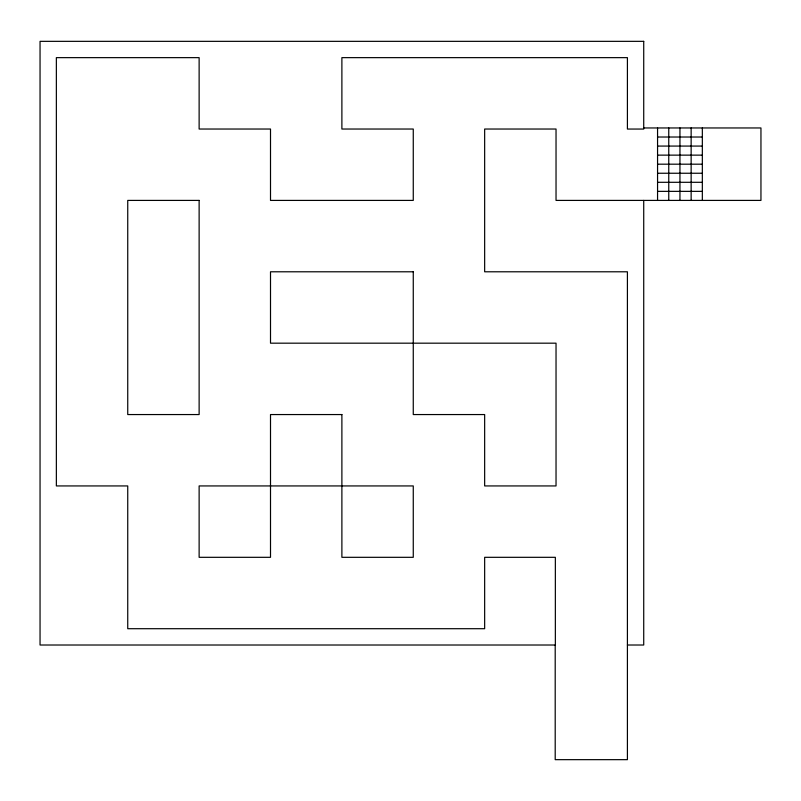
<?xml version="1.0" encoding="UTF-8"?>
<svg xmlns="http://www.w3.org/2000/svg" width="801" height="801" viewBox="0 0 801 801"><rect width="100%" height="100%" fill="white"/><g stroke="black" fill="none" stroke-linecap="round" stroke-linejoin="round"><path stroke-width="1.2" d="M643.724 127.96L760.95 127.96L760.95 200.41L556.034 200.41L556.034 129.031L484.655 129.031L484.655 271.789L627.413 271.789L627.413 759.658L555.203 759.658L555.203 645.015M657.561 137.021L702.337 137.021M657.561 146.072L702.337 146.072M657.561 155.134L702.337 155.134M657.561 164.185L702.337 164.185M657.561 173.246L702.337 173.246M657.561 182.298L702.337 182.298M657.561 191.359L702.337 191.359M627.413 645.015L643.724 645.015L643.724 200.41M702.337 127.96L702.337 200.41M691.143 127.96L691.143 200.41M679.949 127.96L679.949 200.41M668.755 127.96L668.755 200.41M657.561 127.96L657.561 200.41M643.724 41.342L40.05 41.342L40.05 645.015L555.353 645.015L555.353 557.316L484.655 557.316L484.655 628.705L127.739 628.705L127.739 485.937L56.36 485.937L56.36 57.642L199.129 57.642L199.129 129.031L270.508 129.031L270.508 200.41L413.266 200.41L413.266 129.031L341.887 129.031L341.887 57.642L627.413 57.642L627.413 129.051L643.724 129.051L643.724 41.342M199.129 200.41L127.739 200.41L127.739 414.558L199.129 414.558L199.129 200.41M413.266 271.789L270.508 271.789L270.508 343.178L556.034 343.178L556.034 485.937L484.655 485.937L484.655 414.558L413.266 414.558L413.266 271.789M341.887 414.558L270.508 414.558L270.508 557.316L199.129 557.316L199.129 485.937L413.266 485.937L413.266 557.316L341.887 557.316L341.887 414.558"/></g></svg>
